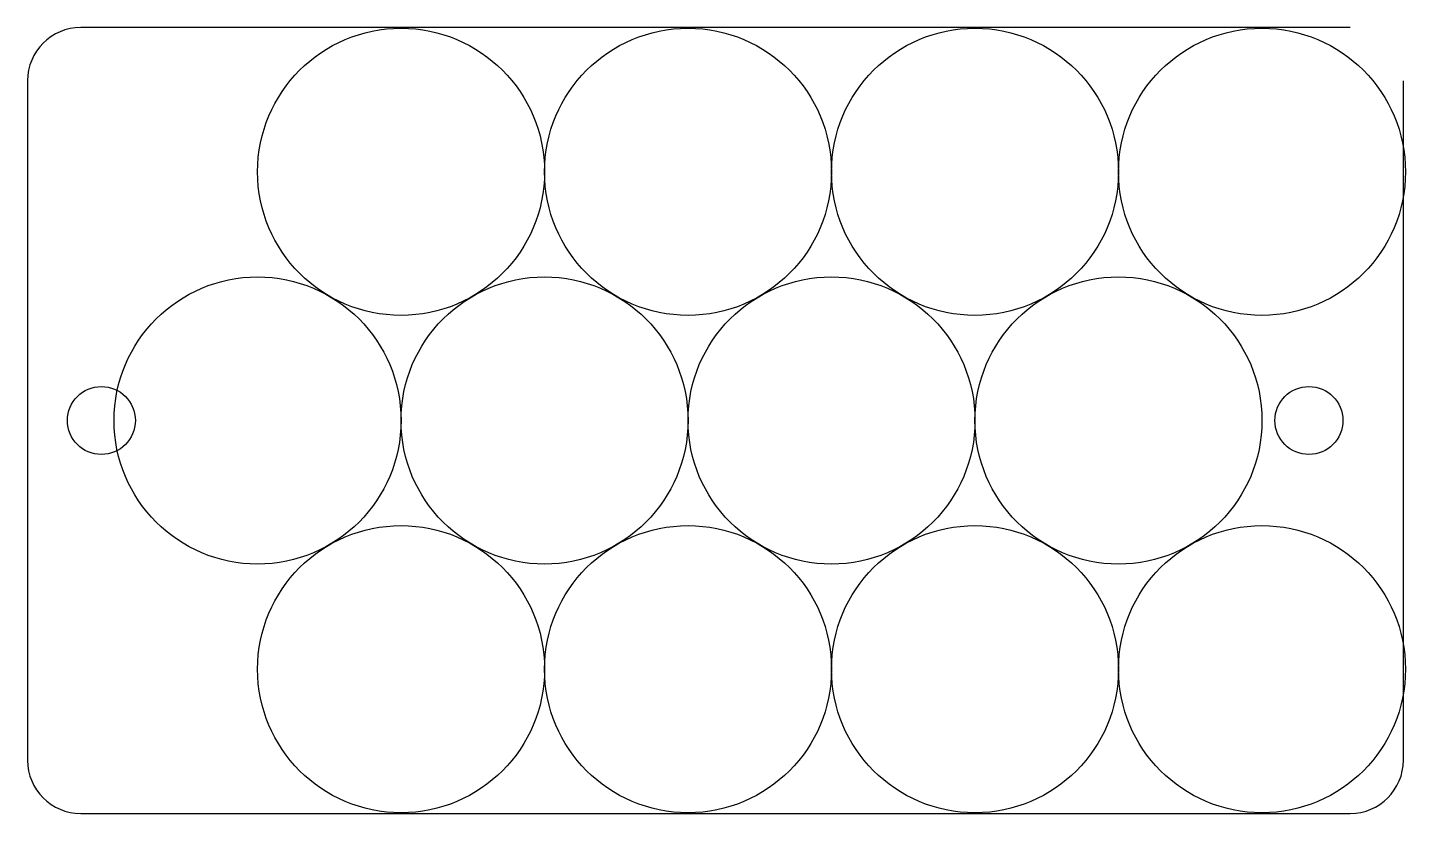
# Model space of a CAD drawing. Extents: x 162.3 to 209, y -9.5 to 17.1.
import ezdxf

# ---------------------------------------------------------------- set-up
doc = ezdxf.new("R2010")
doc.units = 0
doc.header["$LTSCALE"] = 0.64311
doc.header["$MEASUREMENT"] = 0
doc.layers.get('0').update_dxf_attribs({"linetype": 'CONTINUOUS'})
doc.layers.add('3_ALL_AXES', color=7, linetype='CONTINUOUS')
doc.layers.add('5_ALL_CURVES', color=7, linetype='CONTINUOUS')

msp = doc.modelspace()

# ---------------------------------------------------------------- linework, layer by layer
at = {"color": 7, "linetype": 'Continuous'}
for p, q in [((207.082, 17.145), (164.082, 17.145)), ((162.282, 15.345), (162.282, -7.655)), ((208.882, -7.655), (208.882, 15.345)), ((164.082, -9.455), (207.082, -9.455))]:
    msp.add_line(p, q, dxfattribs=at)
for centre, start, end in [((164.082, 15.345), 90, 180), ((164.082, -7.655), 180, 270), ((207.082, -7.655), 270, 360)]:
    msp.add_arc(centre, 1.8, start, end, dxfattribs=at)
at = {"layer": '3_ALL_AXES', "color": 7, "linetype": 'Continuous'}
for centre in [(164.782, 3.845), (205.682, 3.845)]:
    msp.add_circle(centre, 1.15, dxfattribs=at)
at = {"layer": '5_ALL_CURVES', "color": 40, "linetype": 'Continuous'}
for centre in [(174.932, 12.263), (184.652, 12.263), (194.372, 12.263), (204.092, 12.263), (170.072, 3.845), (179.792, 3.845), (189.512, 3.845), (199.232, 3.845), (174.932, -4.573), (184.652, -4.573), (194.372, -4.573), (204.092, -4.573)]:
    msp.add_circle(centre, 4.86, dxfattribs=at)

doc.saveas('drawing.dxf')
